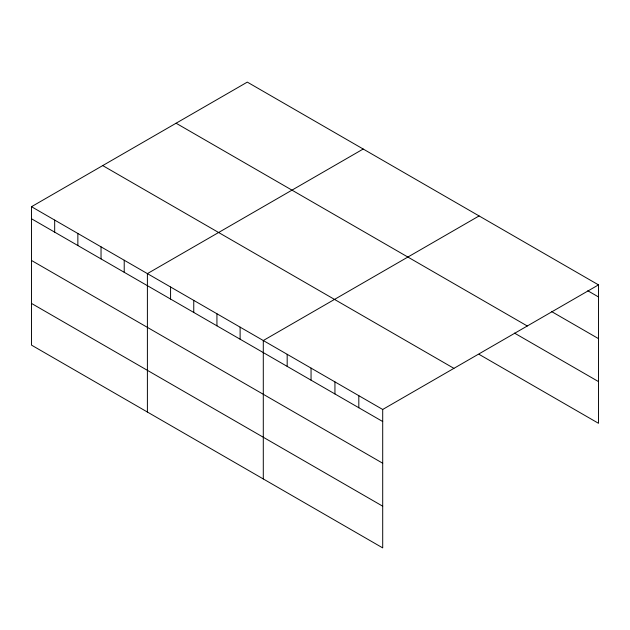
<?xml version="1.0" encoding="UTF-8"?>
<svg xmlns="http://www.w3.org/2000/svg" width="630" height="630" viewBox="0 0 630 630"><rect width="100%" height="100%" fill="white"/><g stroke="black" fill="none" stroke-linecap="round" stroke-linejoin="round"><path stroke-width="0.94" d="M31.5 206.703L382.701 409.469L382.701 547.887L31.5 345.122L31.5 206.703L247.299 82.113L598.5 284.878L598.5 423.297L479.091 354.359M363.195 149.026L147.396 273.617L147.396 412.036M479.091 215.94L263.293 340.531L263.293 478.95M382.701 409.469L598.5 284.878M587.798 290.761L598.5 296.943M551.557 311.535L598.5 338.641M176.085 123.228L527.286 325.993M514.505 333.105L598.5 381.599M102.714 165.588L453.915 368.353M31.5 218.768L382.701 421.533M31.5 260.466L382.701 463.231M31.5 303.424L382.701 506.189M358.816 395.679L358.816 407.744M334.94 381.89L334.94 393.955M311.055 368.101L311.055 380.166M287.178 354.32L287.178 366.377M240.117 327.143L240.117 339.208M216.933 313.764L216.933 325.828M193.756 300.384L193.756 312.448M170.572 286.996L170.572 299.061M124.22 260.237L124.22 272.294M101.036 246.85L101.036 258.914M77.86 233.47L77.86 245.535M54.676 220.091L54.676 232.147"/></g></svg>
